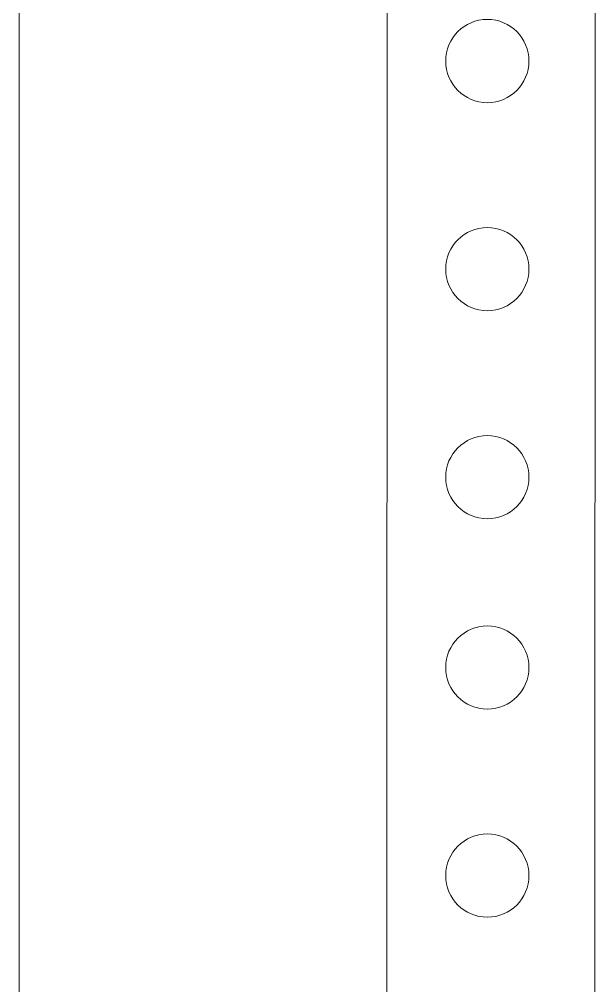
# Model space of a CAD drawing. Header units: millimetres. Extents: x 4962 to 7449, y 754 to 2938.
# Drawn here: x 5236.3 to 5291.8, y 2147.8 to 2240.7 of the extents above; entities that cross this region are included whole.
import ezdxf

# ---------------------------------------------------------------- set-up
doc = ezdxf.new("R2010")
doc.units = ezdxf.units.MM
doc.layers.add('002-PI-Kabelska kanalica', color=150, linetype='Continuous')
doc.layers.add('004-PI-DIN Šina', color=3, linetype='Continuous')

msp = doc.modelspace()

# ---------------------------------------------------------------- linework, layer by layer
at = {"layer": '002-PI-Kabelska kanalica', "color": 0, "linetype": 'ByBlock', "lineweight": 0}
msp.add_line((5236.271, 2759.351), (5236.271, 1076.351), dxfattribs=at)
at = {"layer": '004-PI-DIN Šina', "color": 0, "linetype": 'ByBlock', "lineweight": 0, "ltscale": 0.01}
for p, q in [((5271.785, 2607.11), (5271.271, 1179.695)), ((5291.271, 1179.695), (5291.785, 2607.11))]:
    msp.add_line(p, q, dxfattribs=at)
for centre in [(5281.271, 2236.645), (5281.271, 2216.645), (5281.271, 2196.645), (5281.271, 2178.35), (5281.271, 2158.35), (5281.271, 2158.35)]:
    msp.add_circle(centre, 4, dxfattribs=at)

doc.saveas('drawing.dxf')
